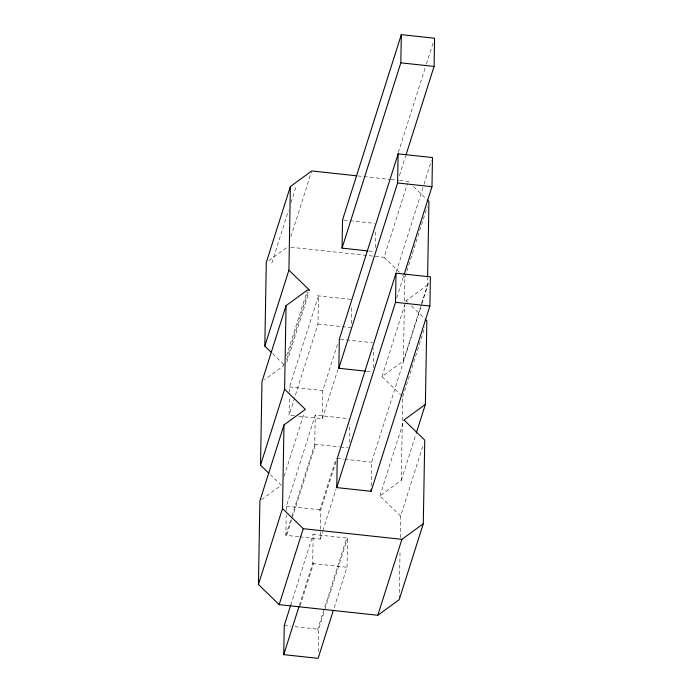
<?xml version="1.0" encoding="UTF-8"?>
<svg xmlns="http://www.w3.org/2000/svg" width="693" height="693" viewBox="0 0 693 693"><rect width="100%" height="100%" fill="white"/><g stroke="black" fill="none" stroke-linecap="round" stroke-linejoin="round"><path stroke-width="0.52" stroke-dasharray="3.46 2.6" d="M298.726 536.711L285.845 535.317L286.2 514.821M286.278 510.507L286.356 506.193L315.254 415.081L348.544 418.667M294.421 415.757L289.059 415.176L289.388 396.387M289.457 392.212L289.553 386.989L318.459 295.876L317.966 324.064L289.059 415.176M299.341 605.5L312.656 563.53L313.167 534.407L347.531 538.115L347.02 567.238L333.705 609.208M292.013 515.869L314.743 444.204L315.254 415.081M318.226 651.879L318.624 629.227L324.471 610.793M299.8 536.824L320.209 539.024L320.72 509.901L335.975 461.781M298.709 416.216L322.314 418.763L322.808 390.575L337.742 343.485M349.203 442.515L349.523 424.177M351.29 323.475L351.602 305.726M371.205 485.906L371.621 462.17L421.578 304.677M373.276 367.662L373.614 348.241M375.381 247.54L375.693 229.79M399.22 598.622L400.043 551.455M400.294 537.517L400.667 516.077L423.449 444.239M400.667 516.077L379.92 495.945L401.29 480.37L402.737 397.817M401.992 396.006L382.008 376.628L403.387 361.044L404.357 305.301M404.435 301.013L404.851 277.425L427.312 206.618M421.613 303.577L427.468 285.109L427.607 277.607M271.829 263.08L288.435 210.741M291.034 202.529L295.92 187.136M290.921 236.634L311.426 171.985M284.009 363.929L283.35 365.982L264.544 379.695M286.607 355.726L307.12 291.069M286.616 359.424L308.099 291.701M286.876 362.118L309.009 292.333M284.191 476.074L304.374 412.448M398.328 152.495L426.082 65.003M426.412 63.973L433.272 42.351M322.314 418.763L337.898 369.62M399.471 175.537L405.674 155.977M285.845 535.317L291.692 516.891M286.971 534.502L291.84 519.144M292.16 518.121L315.869 443.39M399.471 272.21L384.095 257.302L407.536 183.42M319.594 510.724L336.157 458.506M396.24 271.821L423.666 185.352M423.995 184.321L431.505 160.646M290.757 605.041L313.167 534.407M320.209 539.024L322.479 531.86M322.808 530.838L336.122 488.86M396.708 297.86L403.889 275.216M300.138 605.708L313.782 562.707M382.008 376.628L406.098 300.684L427.468 285.109M317.498 630.041L346.405 538.929M403.387 361.044L421.283 304.608M324.792 609.771L347.531 538.115M421.907 303.647L428.759 282.034M402.754 396.751L424.896 326.966M379.92 495.945L404.01 420.01M401.29 480.37L415.939 434.19M268.849 260.611L287.664 246.899M261.599 499.644L281.263 485.308L270.504 474.87M357.831 175.935L389.968 179.4M391.043 179.513L398.544 180.327M399.618 180.44L408.186 181.367L409.728 182.857M343.615 220.053L348.977 220.634M350.052 220.746L374.722 223.406M368.867 251.013L374.229 251.594M290.878 247.245L384.095 257.302M317.29 295.746L351.706 299.463M317.966 324.064L351.212 327.65M340.419 339.258L372.635 342.732M366.753 371.283L372.124 371.855M289.553 386.989L322.808 390.575M314.743 444.204L339.44 446.872M340.514 446.985L348.033 447.799M337.257 458.463L343.693 459.164M344.767 459.277L371.621 462.17M286.356 506.193L320.72 509.901M312.656 563.53L347.02 567.238M284.26 625.519L290.705 626.212M295.001 626.671L318.624 629.227M413.565 186.582L425.866 198.51M402.546 275.19L404.851 277.425M406.098 300.684L407.631 302.183M411.477 305.908L424.54 318.572M272.505 353.551L284.035 364.735"/><path stroke-width="1.04" d="M425.311 319.317L426.845 320.807L425.381 404.435L404.01 420.01L424.757 440.133L423.293 523.752L399.203 599.696L377.824 615.271L279.175 604.634L258.428 584.511L259.892 500.892L283.983 424.948L305.353 409.372L284.606 389.249L286.07 305.63L307.441 290.046L309.658 290.289L288.912 270.166L290.376 186.538L311.755 170.963L356.756 175.814M268.971 473.38L260.516 465.185L261.98 381.566L286.07 305.63M270.972 352.061L264.821 346.102L266.285 262.482L290.376 186.538M258.428 584.511L282.51 508.567L283.983 424.948M333.376 610.23L318.113 658.35L283.749 654.642L284.26 625.519L290.757 605.041M336.746 487.595L337.257 458.463L396.032 273.181L430.396 276.888L429.885 306.011L371.11 491.302L336.746 487.595L395.521 302.304L396.032 273.181M365.679 371.162L338.834 368.269L339.345 339.146L398.12 153.855L432.484 157.562L431.973 186.686L404.218 274.185M367.792 250.901L342.047 248.129L342.541 219.941L401.325 34.65L434.572 38.236L434.078 66.424L406.003 154.946M371.11 491.302L371.145 489.145M338.834 368.269L397.609 182.978L398.12 153.855M342.047 248.129L400.831 62.838L401.325 34.65M427.624 276.533L428.932 201.49L427.399 200M264.821 346.102L288.912 270.166M260.516 465.185L284.606 389.249M279.175 604.634L303.265 528.698L282.51 508.567M283.749 654.642L299.012 606.531M416.268 433.168L425.381 404.435M377.824 615.271L401.914 539.336L423.293 523.752M400.831 62.838L434.078 66.424M397.609 182.978L431.973 186.686M395.521 302.304L429.885 306.011M303.265 528.698L401.914 539.336"/></g></svg>
